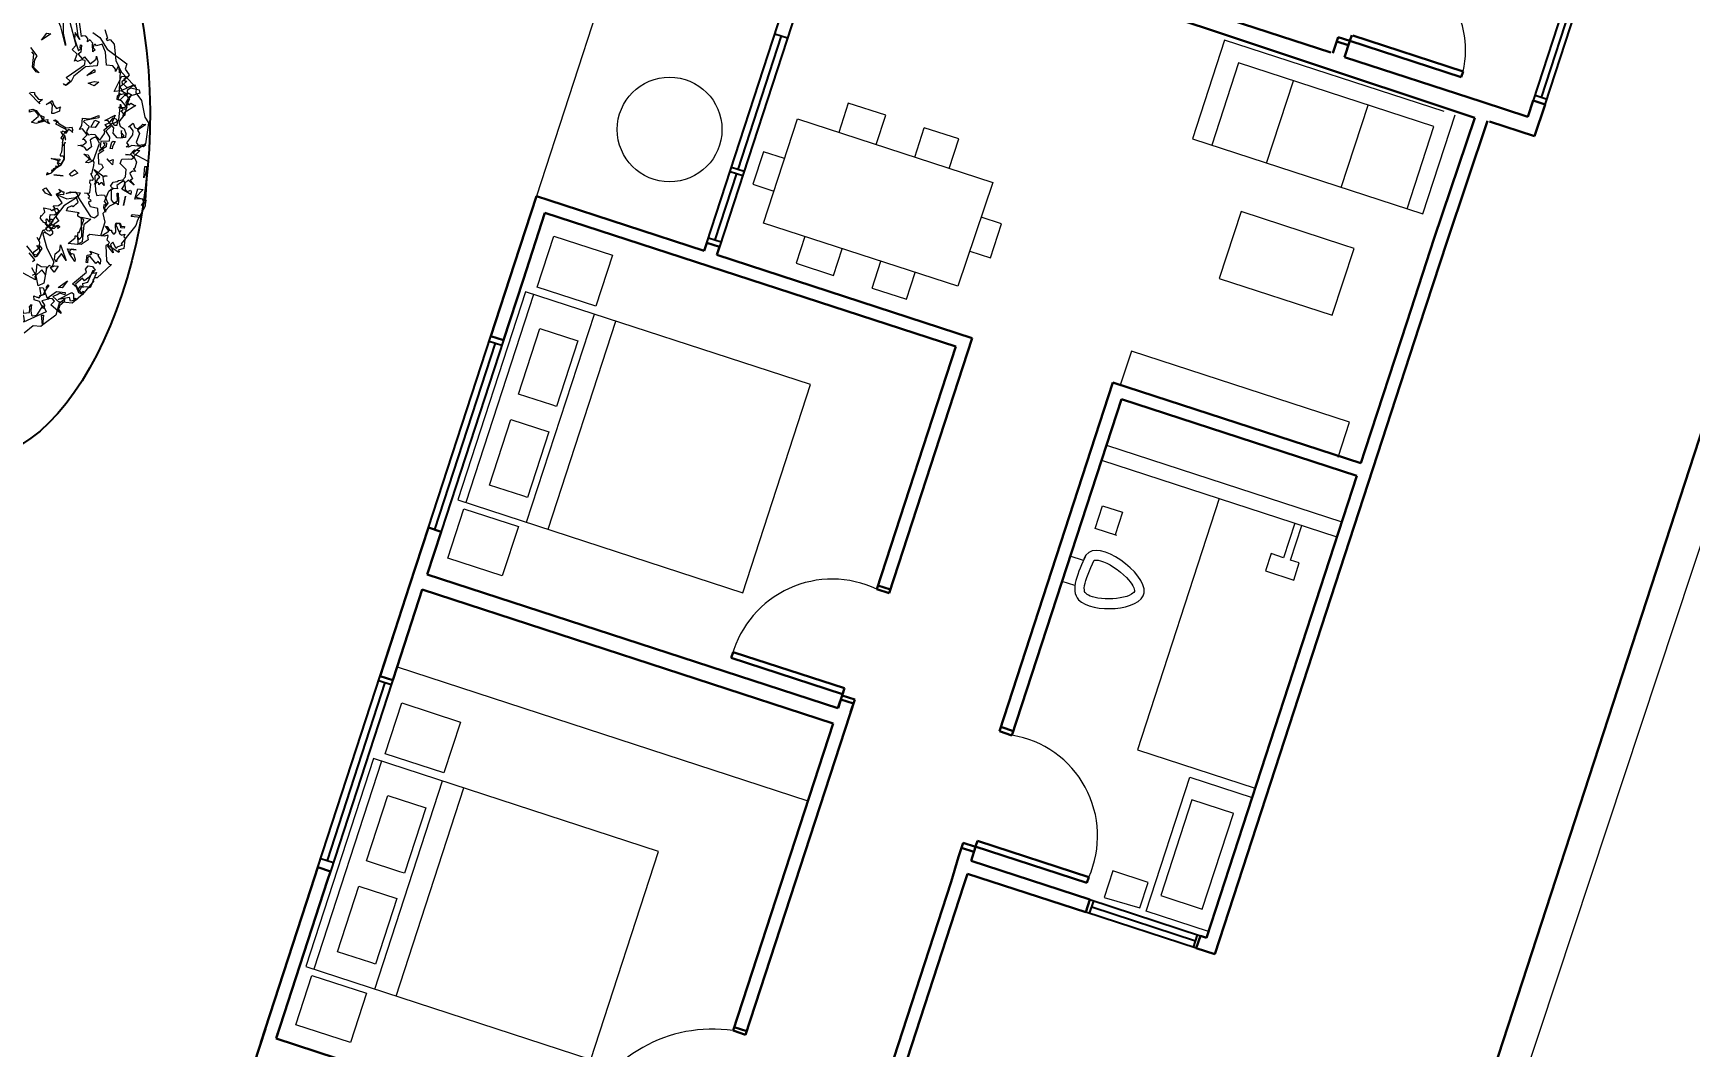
# Model space of a CAD drawing. Header units: metres. Extents: x 329311 to 330425, y 7396637 to 7397287.
# Drawn here: x 329864.84 to 329873.63, y 7397019.41 to 7397024.8 of the extents above; entities that cross this region are included whole.
import ezdxf

# ---------------------------------------------------------------- set-up
doc = ezdxf.new("R2010")
doc.units = ezdxf.units.M
doc.layers.get('0').update_dxf_attribs({"lineweight": 18})
for name, color, linetype, lineweight in [('ARBRE', 251, 'Continuous', 13), ('JANELAS', 5, 'Continuous', 25), ('layout', 253, 'Continuous', 13), ('LINHAFINA', 7, 'Continuous', 15), ('LINHAGROSSA', 7, 'Continuous', 30), ('PA6_TERRENO', 6, 'Continuous', 18), ('PA6_TEXTO', 3, 'Continuous', 18), ('pisoexterno_ultrafino', 9, 'Continuous', 30)]:
    doc.layers.add(name, color=color, linetype=linetype, lineweight=lineweight)
doc.layers.add('VEGETAIS', color=3, linetype='Continuous')
doc.styles.add('200 Médio', font='arial.ttf', dxfattribs={"height": 0.75})
doc.styles.add('ARIAL', font='ARIAL', dxfattribs={"height": 0.2})
doc.dimstyles.new('AQ250', dxfattribs={"dimscale": 10, "dimtxt": 0.05, "dimasz": 0.03, "dimexe": 0.03, "dimexo": 0.025, "dimgap": 0.025, "dimtad": 1, "dimzin": 0, "dimdsep": 46, "dimtxsty": 'ARIAL', "dimblk": 'ARCHTICK', "dimcen": 0.09, "dimdle": 0.03, "dimclrt": 7, "dimadec": 0, "dimazin": 0, "dimtfac": 1, "dimtix": 1, "dimtmove": 2, "dimatfit": 3, "dimldrblk": 'OPEN90', "dimfxl": 1, "dimtvp": 1, "dimtolj": 1, "dimtzin": 0, "dimarcsym": 0})

# ---------------------------------------------------------------- blocks, each defined once
blk = doc.blocks.new('_ArchTick')
at = {"color": 0, "linetype": 'ByBlock', "const_width": 0.15}
blk.add_lwpolyline([(-0.5, -0.5), (0.5, 0.5)], dxfattribs=at)
blk = doc.blocks.new('*D12')
at = {"layer": 'Defpoints', "color": 0, "transparency": 16777216}
for p in [(329895.0034, 7397086.4419), (329868.8226, 7397007.3763), (329871.0959, 7397006.6235)]:
    blk.add_point(p, dxfattribs=at)
at = {"layer": 'PA6_TEXTO', "color": 0, "lineweight": -2, "transparency": 16777216}
for p, q in [((329895.2407, 7397086.3633), (329897.5616, 7397085.5948)), ((329897.3711, 7397085.9739), (329871.0016, 7397006.3387)), ((329869.0599, 7397007.2977), (329871.3807, 7397006.5292))]:
    blk.add_line(p, q, dxfattribs=at)
at = {"layer": 'PA6_TEXTO', "color": 0, "lineweight": -2, "transparency": 16777216, "xscale": 0.3, "yscale": 0.3, "zscale": 0.3}
for p, rotation in [((329897.2768, 7397085.6891), 71.6788444677974), ((329871.0959, 7397006.6235), 251.6788444677974)]:
    blk.add_blockref('_ArchTick', p, dxfattribs=dict(at, rotation=rotation))
at = {"layer": 'PA6_TEXTO', "color": 7, "transparency": 16777216, "insert": (329883.5853, 7397046.3554), "char_height": 0.75, "attachment_point": 5, "rotation": 71.67884, "style": '200 Médio'}
blk.add_mtext('\\A1;83.29', dxfattribs=at)
blk = doc.blocks.new('_Open90')
at = {"color": 0, "linetype": 'ByBlock', "lineweight": -2}
for p, q in [((-0.5, 0.5), (0, 0)), ((0, 0), (-1, 0)), ((0, 0), (-0.5, -0.5))]:
    blk.add_line(p, q, dxfattribs=at)
blk = doc.blocks.new('*D15')
at = {"layer": 'Defpoints', "color": 0, "transparency": 16777216}
for p in [(329810.4416, 7397026.3875), (329868.8226, 7397007.3763), (329868.3823, 7397006.0244)]:
    blk.add_point(p, dxfattribs=at)
at = {"layer": 'PA6_TEXTO', "color": 0, "lineweight": -2, "transparency": 16777216}
for p, q in [((329810.3642, 7397026.1498), (329809.9085, 7397024.7504)), ((329809.7161, 7397025.1286), (329868.6676, 7397005.9315)), ((329868.7452, 7397007.1386), (329868.2895, 7397005.7392))]:
    blk.add_line(p, q, dxfattribs=at)
at = {"layer": 'PA6_TEXTO', "color": 0, "lineweight": -2, "transparency": 16777216, "xscale": 0.3, "yscale": 0.3, "zscale": 0.3}
for p, rotation in [((329810.0014, 7397025.0357), 161.9626347684521), ((329868.3823, 7397006.0244), 341.9626347684521)]:
    blk.add_blockref('_ArchTick', p, dxfattribs=dict(at, rotation=rotation))
at = {"layer": 'PA6_TEXTO', "color": 7, "transparency": 16777216, "insert": (329839.3878, 7397016.1319), "char_height": 0.75, "attachment_point": 5, "rotation": 341.96263, "style": '200 Médio'}
blk.add_mtext('\\A1;61.40', dxfattribs=at)
blk = doc.blocks.new('WMF26', base_point=(0, 0.001))
at = {"color": 85}
blk.add_lwpolyline([(11.302, -1.792), (11.412, -2.069), (11.376, -2.105), (11.412, -2.141), (11.514, -2.105), (11.652, -2.243), (11.761, -2.767), (11.973, -3.116), (12.424, -3.502), (12.525, -3.604), (12.525, -3.749), (12.736, -3.99), (12.911, -4.514), (13.05, -4.688), (13.02, -5.387), (12.772, -5.598), (12.635, -5.737), (13.158, -5.948), (13.223, -7.418), (13.02, -7.905), (12.984, -8.079), (12.671, -8.567), (12.671, -8.88), (12.496, -8.953), (12.525, -8.989), (12.525, -9.018), (12.111, -8.814), (12.074, -8.844), (12.147, -9.338), (12.248, -9.44), (12.321, -9.44), (11.899, -9.928), (11.827, -9.928), (11.761, -10.001), (11.797, -10.037), (11.477, -10.524), (11.165, -10.838), (10.75, -10.838), (10.678, -11.289), (10.328, -11.61), (10.226, -11.711), (9.979, -11.711), (9.703, -11.987)], dxfattribs=at)
at = {"color": 63}
for points in [[(10.913, -1.931), (11.161, -2.076), (11.438, -2.425), (12.136, -2.84), (12.099, -3.014), (12.245, -3.19), (12.209, -3.262), (12.034, -3.437), (12.071, -3.539), (11.998, -3.612), (11.998, -3.648), (12.071, -3.713), (12.421, -3.502), (12.486, -3.502), (12.346, -3.576), (12.346, -3.612), (12.624, -3.648), (12.66, -3.749), (12.421, -3.851), (12.274, -3.786), (12.209, -3.888), (12.136, -3.823), (11.998, -3.888), (11.962, -3.124), (11.925, -3.153), (11.895, -2.978), (11.859, -2.949), (11.787, -3.124), (11.787, -3.051), (11.685, -2.949), (11.474, -2.949), (11.401, -2.527), (11.263, -2.279), (11.088, -2.353), (11.052, -2.317), (11.023, -2.317), (10.986, -2.353), (10.986, -2.425), (11.052, -2.491), (10.986, -2.563), (10.95, -2.317), (10.95, -2.279), (10.848, -2.178), (10.776, -2.25), (10.776, -2.141), (10.703, -2.076), (10.601, -2.076), (10.564, -2.105), (10.389, -1.406)], [(9.555, -2.114), (9.272, -2.362), (9.417, -2.114), (9.555, -2.114), (9.555, -2.114)], [(9.068, -3.26), (9.068, -2.845), (8.995, -2.772)], [(8.93, -2.634), (9.169, -2.882), (9.104, -3.019), (9.104, -3.26), (9.308, -3.434), (9.205, -3.405), (9.068, -3.26)], [(12.071, -4.761), (12.136, -4.9), (12.274, -4.972), (12.346, -5.11), (12.346, -5.249), (12.173, -5.286), (12.071, -5.286), (11.925, -5.147), (11.925, -4.972), (11.859, -4.9), (11.685, -5.11), (11.823, -5.286), (11.823, -5.423), (11.547, -5.459), (11.547, -5.634), (11.685, -5.744), (11.511, -5.882), (11.547, -6.195), (11.648, -6.195), (11.722, -6.297), (11.474, -6.617), (11.547, -7.104), (11.612, -7.243), (11.75, -7.206), (11.859, -7.206), (11.998, -7.454), (11.895, -7.628), (11.925, -7.664), (11.925, -7.73), (11.859, -7.803), (11.962, -8.079), (11.859, -8.538), (11.511, -8.538), (11.438, -8.603), (11.474, -8.713), (11.263, -8.887), (11.161, -8.887), (11.125, -8.603), (11.125, -8.502), (11.161, -8.502), (11.263, -8.079), (11.052, -7.978), (11.052, -7.905), (11.088, -7.868), (10.673, -7.84), (10.703, -7.73), (10.812, -7.664), (10.848, -7.664), (10.877, -7.694), (10.95, -7.592), (11.023, -7.519), (10.95, -7.381), (10.564, -7.694), (10.216, -8.255), (10.216, -8.363), (10.15, -8.429), (10.288, -8.567), (10.288, -8.641), (10.216, -8.713), (10.077, -8.641), (10.04, -8.603), (9.974, -8.677), (10.15, -9.128), (10.426, -9.55), (10.389, -9.724), (10.288, -9.688), (10.216, -9.789), (10.179, -10.284), (10.004, -10.387), (9.902, -10.073), (9.728, -9.825)], [(9.728, -9.616), (9.801, -9.55), (9.589, -9.338)], [(9.48, -9.128), (9.728, -9.375), (9.866, -9.375), (9.938, -9.266), (9.902, -9.062), (9.902, -8.953), (9.801, -8.814), (9.866, -8.917), (9.974, -8.538), (10.004, -8.567), (10.113, -8.429), (10.004, -8.327), (10.04, -8.327), (10.113, -8.393), (10.179, -8.327), (10.15, -8.115), (10.15, -8.014), (10.288, -8.014), (10.426, -7.868), (10.353, -7.803), (10.216, -7.868), (10.288, -7.803), (10.216, -7.73), (10.389, -7.694), (10.499, -7.592), (10.353, -7.418), (10.288, -7.344), (10.637, -7.454), (10.913, -7.381), (10.986, -7.315), (10.986, -7.279), (10.913, -7.206), (10.601, -7.279), (10.739, -7.206), (11.052, -7.206), (11.023, -7.315), (10.986, -7.344), (11.474, -7.942), (11.612, -7.978), (11.722, -7.868), (11.685, -7.664), (11.438, -7.628), (11.372, -7.519), (11.372, -7.454), (11.401, -7.454), (11.438, -7.418), (11.335, -7.344), (11.372, -7.315), (11.372, -7.279), (11.299, -7.206), (11.197, -7.206), (11.372, -7.17), (11.372, -6.893), (11.335, -6.857), (11.335, -6.755), (11.401, -6.755), (11.438, -6.719), (11.335, -6.545), (11.372, -6.545), (11.401, -6.268), (11.401, -6.158), (11.372, -6.122), (11.227, -6.195), (11.125, -6.195), (11.227, -6.093), (11.372, -6.093), (11.511, -5.533), (11.438, -5.394), (11.372, -5.322), (11.263, -5.394), (11.197, -5.459), (11.263, -5.671), (11.125, -5.809), (11.052, -5.707), (10.913, -5.671), (10.812, -5.671), (10.986, -5.634), (11.088, -5.533), (11.023, -5.459), (10.95, -5.459), (11.023, -5.358), (11.088, -5.286), (10.913, -5.11), (10.812, -5.147), (10.877, -5.009), (10.877, -4.761), (11.125, -4.761), (11.401, -4.623), (11.401, -4.695), (10.95, -4.835), (10.913, -4.871), (11.125, -5.009), (11.052, -5.147), (11.052, -5.219), (11.125, -5.286), (11.227, -5.249), (11.335, -5.249), (11.511, -5.423), (11.648, -5.183), (11.648, -5.11), (11.612, -5.074), (11.823, -4.871), (11.722, -4.761), (11.612, -4.761), (11.925, -4.55), (11.859, -4.797), (11.895, -4.835), (11.998, -4.761), (12.071, -4.695), (12.071, -4.172), (12.099, -4.274), (12.209, -4.274), (12.274, -4.201), (12.245, -4.099), (12.31, -3.96), (12.245, -4.485), (12.071, -4.761), (12.071, -4.761)]]:
    blk.add_lwpolyline(points, dxfattribs=at)
at = {"color": 106}
for points in [[(10.204, -1.155), (10.444, -2.094), (10.517, -2.203), (10.342, -1.992), (10.342, -2.203), (10.517, -2.582), (10.59, -2.48), (10.553, -2.48), (10.553, -2.379), (10.59, -2.379), (10.59, -2.618), (10.517, -2.691), (10.655, -2.829), (10.728, -2.756), (10.939, -2.967), (11.114, -2.793), (11.114, -2.691), (11.179, -2.866), (11.179, -3.003), (10.794, -3.076), (10.444, -3.426), (10.379, -3.601), (10.24, -3.739), (10.168, -3.739), (10.132, -3.702), (10.204, -3.739), (10.342, -3.601), (10.204, -3.491), (10.655, -3.106), (10.765, -3.003), (10.765, -2.866), (10.655, -2.866), (10.517, -2.931), (10.481, -2.902), (10.444, -2.902), (10.415, -2.931), (10.481, -2.691), (10.306, -2.552), (10.415, -2.407), (10.132, -1.643)], [(9.956, -2.057), (10.066, -2.407), (10.066, -2.444), (9.855, -1.853), (9.68, -1.534), (9.68, -1.33), (9.891, -1.358), (9.956, -2.057), (9.956, -2.057)], [(11.114, -3.215), (10.866, -3.353), (11.078, -3.143), (11.114, -3.143), (11.114, -3.215), (11.114, -3.215)], [(12.091, -3.356), (12.143, -3.409), (12.191, -3.409), (12.091, -3.508), (12.217, -3.609), (12.317, -3.561), (12.342, -3.561), (12.342, -3.635), (12.317, -3.635), (12.243, -3.708), (12.243, -3.887), (12.295, -3.94), (12.396, -3.834), (12.317, -3.96), (12.342, -3.987), (12.295, -4.113), (12.342, -4.166), (12.396, -4.113), (12.522, -4.166), (12.57, -4.166), (12.217, -4.445), (12.243, -4.518), (12.191, -4.571), (12.191, -4.466), (12.117, -4.392), (12.169, -4.339), (12.117, -4.292), (12.017, -4.292), (12.243, -4.318), (12.295, -4.266), (12.091, -4.066), (11.939, -4.04), (11.939, -3.913), (12.017, -3.834), (11.965, -4.014), (11.991, -4.04), (12.065, -4.014), (12.217, -3.814), (12.043, -3.735), (11.812, -3.787), (12.017, -3.256), (12.191, -3.256), (12.091, -3.356), (12.091, -3.356)], [(9.084, -4.089), (9.221, -4.089), (9.221, -4.154), (9.368, -4.292), (9.505, -4.292), (9.397, -4.401), (9.433, -4.438), (9.047, -4.117)], [(11.143, -3.666), (10.939, -3.601), (11.143, -3.527), (11.288, -3.527), (11.143, -3.666), (11.143, -3.666)], [(9.993, -4.54), (10.132, -4.466), (10.095, -4.503), (10.095, -4.612), (9.92, -4.713), (9.855, -4.713), (9.855, -4.438), (9.783, -4.364), (9.644, -4.438), (9.819, -4.292), (9.891, -4.438), (9.993, -4.54), (9.993, -4.54)], [(9.607, -4.961), (9.746, -4.925), (9.746, -4.99), (9.819, -5.063), (9.644, -4.99), (9.368, -5.1), (9.221, -5.063), (9.433, -4.853), (9.397, -4.786), (9.295, -4.677), (9.12, -4.75), (9.12, -4.677), (9.221, -4.641), (9.331, -4.677), (9.607, -4.961), (9.607, -4.961)], [(9.607, -4.961), (9.505, -5.027), (9.433, -5.027), (9.571, -4.961), (9.505, -4.823), (9.607, -4.853), (9.607, -4.961), (9.607, -4.961)], [(11.317, -5.027), (11.179, -5.027), (11.288, -4.786), (11.426, -4.823), (11.317, -5.027), (11.317, -5.027)], [(12.016, -4.786), (12.016, -4.889), (11.951, -4.889), (11.877, -4.823), (11.74, -4.961), (11.703, -4.961), (11.638, -4.889), (11.776, -4.823), (11.877, -4.648), (11.987, -4.677), (12.016, -4.786), (12.016, -4.786)], [(12.714, -4.925), (12.86, -4.75), (12.962, -4.75), (12.714, -4.961), (12.787, -5.063), (12.714, -5.376), (12.787, -5.449), (12.962, -5.412), (13.035, -5.412), (12.962, -5.485), (12.576, -5.485), (12.475, -5.551), (12.402, -5.551), (12.475, -5.485), (12.402, -5.412), (12.576, -5.136), (12.576, -4.998), (12.475, -4.889), (12.402, -4.889), (12.54, -4.75), (12.612, -4.889), (12.714, -4.925), (12.714, -4.925)], [(10.21, -6.459), (10.342, -6.354), (10.428, -6.168), (10.378, -5.675), (10.394, -5.609), (10.347, -5.742), (10.31, -5.64), (10.327, -5.427), (10.38, -5.464), (10.362, -5.47), (10.38, -5.519), (10.398, -5.512), (10.356, -5.397), (10.308, -5.375), (10.35, -5.285), (10.397, -5.306), (10.461, -5.167), (10.575, -5.221), (10.594, -5.27), (10.595, -5.174), (10.57, -5.108), (10.372, -5.141), (10.143, -5.035), (10.08, -4.962), (9.989, -4.92), (9.955, -4.933), (9.943, -4.957), (9.972, -4.927), (10.063, -4.969), (10.016, -5.045), (10.301, -5.151), (10.371, -5.18), (10.395, -5.247), (10.343, -5.267), (10.265, -5.26), (10.253, -5.28), (10.235, -5.287), (10.217, -5.278), (10.29, -5.381), (10.231, -5.478), (10.309, -5.529), (10.307, -5.947), (10.265, -6.037), (10.278, -6.072), (10.368, -6.059), (10.405, -6.161), (10.322, -6.342), (10.227, -6.302), (10.221, -6.284), (10.243, -6.237), (10.226, -6.243), (10.196, -6.313), (10.259, -6.386), (10.238, -6.428), (10.161, -6.421), (10.186, -6.447), (10.193, -6.465), (10.1, -6.519), (10.078, -6.567), (10.061, -6.573), (10.037, -6.563), (10.054, -6.611), (10.025, -6.681), (9.976, -6.699), (9.904, -6.666), (9.892, -6.731), (10.054, -6.652), (10.21, -6.459), (10.21, -6.459)], [(11.951, -5.587), (11.951, -5.659), (11.877, -5.659), (11.913, -5.449), (11.951, -5.412), (12.016, -5.412), (11.951, -5.587), (11.951, -5.587)], [(12.3, -5.201), (12.227, -5.275), (12.191, -5.027), (12.191, -5.1), (12.3, -5.201), (12.3, -5.201)], [(11.288, -6.111), (11.041, -5.936), (11.179, -5.936), (11.288, -6.111), (11.288, -6.111)], [(11.74, -5.623), (11.565, -5.762), (11.529, -5.799), (11.565, -5.725), (11.703, -5.551), (11.638, -5.485), (11.74, -5.485), (11.74, -5.623), (11.74, -5.623)], [(12.686, -5.835), (12.787, -6.009), (12.751, -6.22), (12.714, -6.25), (12.787, -6.322), (12.686, -6.322), (12.612, -6.395), (12.714, -6.57), (12.649, -6.635), (12.787, -6.773), (12.576, -6.635), (12.475, -6.744), (12.511, -6.949), (12.576, -7.021), (12.686, -6.949), (12.714, -6.985), (12.714, -7.094), (12.402, -6.949), (12.475, -6.81), (12.475, -6.708), (12.439, -6.671), (12.336, -6.744), (12.227, -6.846), (12.263, -6.949), (12.125, -6.949), (12.053, -7.021), (12.089, -7.333), (12.161, -7.407), (12.227, -7.407), (12.3, -7.333), (12.263, -7.094), (12.3, -7.094), (12.336, -7.333), (12.336, -7.472), (12.263, -7.407), (12.053, -7.545), (11.951, -7.683), (11.951, -7.756), (11.877, -7.617), (11.877, -7.509), (11.913, -7.509), (11.951, -7.472), (11.877, -7.407), (11.987, -7.057), (12.089, -6.949), (12.016, -6.882), (12.089, -6.744), (12.227, -6.708), (12.263, -6.671), (12.402, -6.635), (12.475, -6.534), (12.475, -6.286), (12.263, -6.111), (12.3, -5.972), (12.511, -5.936), (12.612, -5.936), (12.686, -5.871), (12.612, -5.799), (12.402, -5.799), (12.54, -5.799), (12.686, -5.623), (12.86, -5.623), (12.686, -5.835), (12.686, -5.835)], [(10.27, -6.25), (9.993, -6.184), (10.27, -6.184), (10.27, -6.25), (10.27, -6.25)], [(10.729, -6.689), (10.697, -6.689), (10.642, -6.627), (10.79, -6.478), (10.907, -6.572), (10.729, -6.689), (10.729, -6.689)], [(11.877, -6.57), (11.812, -6.57), (11.74, -6.635), (11.812, -6.882), (11.74, -6.81), (11.703, -6.81), (11.638, -6.882), (11.638, -6.846), (11.601, -6.81), (11.565, -6.81), (11.493, -6.882), (11.601, -6.671), (11.638, -6.635), (11.426, -6.395), (11.74, -6.57), (11.877, -6.57), (11.877, -6.57)], [(12.016, -6.009), (12.016, -6.184), (11.812, -6.009), (11.877, -6.074), (12.016, -6.009), (12.016, -6.009)], [(13.142, -6.124), (13.112, -6.4), (13.076, -6.502), (13.076, -6.124), (13.142, -6.124), (13.142, -6.124)], [(10.132, -6.708), (10.444, -6.708), (10.132, -6.708), (10.132, -6.708)], [(12.89, -7.159), (13.136, -7.195), (13.238, -7.232), (13.209, -7.297), (13.1, -7.407), (13.173, -7.268), (13.1, -7.195), (12.86, -7.232), (12.926, -6.882), (13.1, -6.882), (12.89, -7.159), (12.89, -7.159)], [(9.92, -7.333), (9.819, -7.232), (9.92, -7.159), (10.132, -7.407), (9.92, -7.333), (9.92, -7.333)], [(10.517, -7.232), (10.517, -7.333), (10.27, -7.333), (10.379, -7.268), (10.415, -7.232), (10.342, -7.159), (10.481, -7.232), (10.517, -7.232), (10.517, -7.232)], [(12.54, -7.159), (12.511, -7.472), (12.54, -7.159), (12.54, -7.159)], [(10.189, -7.898), (10.248, -7.818), (10.328, -7.94), (10.37, -8.12), (10.45, -8.201), (10.29, -8.344), (10.328, -8.381), (10.45, -8.344), (10.492, -8.381), (10.492, -8.403), (10.45, -8.445), (10.45, -8.403), (10.412, -8.365), (10.328, -8.465), (10.248, -8.483), (10.248, -8.503), (10.189, -8.567), (10.109, -8.567), (10.067, -8.483), (10.067, -8.445), (10.087, -8.445), (10.109, -8.465), (10.147, -8.403), (10.227, -8.465), (10.311, -8.381), (10.248, -8.344), (10.227, -8.323), (10.227, -8.264), (10.269, -8.222), (10.227, -8.18), (10.189, -8.18), (10.147, -8.222), (10.147, -8.264), (10.067, -8.18), (10.045, -8.18), (10.025, -8.201), (10.045, -8.302), (9.965, -8.302), (9.844, -8.18), (9.844, -8.078), (9.865, -8.1), (9.965, -7.961), (9.923, -7.818), (10.125, -7.84), (10.189, -7.898), (10.189, -7.898)], [(11.288, -8.244), (11.288, -8.804), (11.143, -8.906), (10.83, -8.906), (11.041, -8.695), (11.041, -8.629), (11.078, -8.629), (11.179, -8.731), (11.252, -8.629), (11.179, -7.996), (11.493, -8.032), (11.288, -8.244), (11.288, -8.244)], [(12.506, -8.152), (12.613, -8.152), (12.613, -8.215), (12.506, -8.215), (12.484, -8.129), (12.439, -8.085), (12.375, -8.085), (12.331, -8.129), (12.439, -8.322), (12.461, -8.344), (12.506, -8.3), (12.484, -8.367), (12.461, -8.39), (12.528, -8.429), (12.546, -8.451), (12.653, -8.407), (12.635, -8.497), (12.675, -8.536), (12.698, -8.536), (12.568, -8.729), (12.613, -8.773), (12.439, -8.858), (12.439, -8.881), (12.421, -8.903), (12.291, -8.712), (12.224, -8.796), (12.331, -9.033), (12.331, -9.051), (12.139, -8.858), (12.161, -8.751), (12.184, -8.729), (12.099, -8.666), (12.117, -8.514), (12.099, -8.497), (11.992, -8.536), (11.902, -8.536), (12.117, -8.367), (12.054, -8.283), (11.992, -8.215), (12.054, -8.215), (12.139, -8.322), (12.206, -8.322), (12.206, -8.367), (12.268, -8.429), (12.314, -8.429), (12.353, -8.367), (12.314, -8.129), (12.331, -8.067), (12.461, -8.067), (12.506, -8.152), (12.506, -8.152)], [(13.112, -7.805), (12.798, -7.805), (12.836, -7.739), (13.112, -7.739), (13.112, -7.805), (13.112, -7.805)], [(9.783, -10.063), (9.891, -9.99), (9.891, -9.677), (10.03, -9.742), (10.204, -9.742), (10.204, -9.99), (10.066, -9.851), (9.855, -10.091), (9.891, -10.201), (9.469, -10.026)], [(9.993, -9.153), (9.855, -9.429), (9.819, -9.466), (9.746, -9.393), (9.746, -9.291), (9.891, -9.153), (9.819, -9.08), (9.92, -9.08), (9.993, -9.153), (9.993, -9.153)], [(10.655, -9.255), (10.517, -9.466), (10.517, -9.539), (10.444, -9.466), (10.444, -9.291), (10.59, -9.153), (10.59, -8.978), (10.83, -9.466), (10.655, -9.255), (10.655, -9.255)], [(10.968, -9.08), (10.902, -9.153), (10.968, -9.255), (11.004, -9.219), (11.041, -9.219), (11.114, -9.393), (11.114, -9.466), (10.902, -9.219), (10.83, -9.08), (11.114, -9.08), (10.968, -9.08), (10.968, -9.08)], [(11.841, -9.19), (11.951, -9.327), (11.951, -9.466), (11.877, -9.393), (11.812, -9.466), (11.601, -9.255), (11.565, -9.255), (11.493, -9.327), (11.529, -9.327), (11.529, -9.466), (11.493, -9.466), (11.493, -9.219), (11.601, -9.19), (11.638, -9.153), (11.565, -9.08), (11.877, -9.153), (11.841, -9.19), (11.841, -9.19)], [(10.481, -9.888), (10.342, -9.742), (10.481, -9.677), (10.59, -9.677), (10.481, -9.888), (10.481, -9.888)], [(11.812, -9.677), (11.601, -9.954), (11.493, -10.063), (11.426, -9.99), (11.216, -10.201), (11.317, -10.376), (11.426, -10.478), (11.493, -10.412), (11.493, -10.514), (11.354, -10.478), (11.252, -10.302), (11.114, -10.201), (11.529, -9.779), (11.493, -9.677), (11.565, -9.568), (11.703, -9.568), (11.812, -9.677), (11.812, -9.677)], [(11.394, -10.246), (11.425, -10.266), (11.471, -10.26), (11.447, -10.16), (11.614, -10.1), (11.742, -9.684), (11.766, -9.783), (11.86, -9.756), (11.708, -10.278), (11.596, -10.252), (11.406, -10.296), (11.364, -10.434), (11.302, -10.396), (11.394, -10.246), (11.394, -10.246)], [(10.296, -10.432), (10.265, -10.413), (10.319, -10.327), (10.35, -10.346), (10.224, -10.549), (10.247, -10.65), (10.082, -10.71), (10.198, -10.661), (10.296, -10.432), (10.296, -10.432)], [(10.655, -10.376), (10.939, -10.128), (10.794, -10.376), (10.655, -10.376), (10.655, -10.376)], [(10.342, -10.762), (10.619, -10.514), (10.902, -10.514), (10.902, -10.586), (10.728, -10.55), (10.655, -10.616), (10.517, -10.688), (10.765, -10.864), (10.902, -10.725), (10.902, -10.827), (10.765, -10.965), (10.765, -11.037), (10.728, -11.074), (10.83, -11.177), (10.83, -11.213), (10.481, -10.965), (10.59, -10.827), (10.517, -10.762), (10.415, -10.762), (10.379, -10.79), (10.168, -10.864), (10.27, -11.001), (10.27, -11.074), (10.24, -11.111), (10.095, -10.9), (9.92, -10.864), (9.891, -10.725), (9.993, -10.762), (10.03, -10.762), (10.066, -10.79), (10.132, -10.688), (10.066, -10.441), (10.168, -10.441), (10.342, -10.762), (10.342, -10.762)], [(11.18, -10.524), (11.196, -10.706), (11.246, -10.694), (11.265, -10.663), (11.321, -10.697), (11.212, -10.75), (11.112, -10.774), (11.064, -10.658), (10.704, -10.77), (11.125, -10.491), (11.18, -10.524), (11.18, -10.524)], [(9.641, -11.422), (9.555, -11.368), (9.502, -11.053), (9.62, -11.332), (9.811, -11.287), (9.807, -11.156), (9.794, -11.105), (9.848, -11.018), (9.849, -11.225), (9.882, -11.365), (9.913, -11.384), (10.053, -11.351), (10.231, -11.008), (10.347, -11.208), (9.643, -11.629), (9.676, -11.573), (9.641, -11.422), (9.641, -11.422)], [(10.28, -11.646), (10.207, -11.332), (10.28, -11.332), (10.28, -11.646), (10.28, -11.646)]]:
    blk.add_lwpolyline(points, dxfattribs=at)
blk = doc.blocks.new('T2_02')
at = {"xscale": 0.3499999999999943, "yscale": 0.3499999999999943, "zscale": 0.3499999999999943}
blk.add_blockref('WMF26', (-2.24, 1.997), dxfattribs=at)

msp = doc.modelspace()

# ---------------------------------------------------------------- linework, layer by layer
for centre, radius, start, end in [((329871.934, 7397024.7057), 0.5095, 347.26319, 85.0886), ((329869.0804, 7397021.3462), 0.552, 64.63573, 164.32343), ((329869.9495, 7397020.5355), 0.54, 335.97068, 80.91954), ((329868.4445, 7397018.7585), 0.7504, 81.64552, 157.47609)]:
    msp.add_arc(centre, radius, start, end)
at = {"layer": 'JANELAS'}
for p, q in [((329873.1955, 7397025.6438), (329872.8032, 7397024.4389)), ((329873.2231, 7397025.6154), (329872.8452, 7397024.4548)), ((329872.8658, 7397024.4185), (329873.2582, 7397025.6234)), ((329868.4147, 7397023.6835), (329868.9946, 7397025.4642)), ((329869.062, 7397025.4422), (329868.4822, 7397023.6615)), ((329868.7759, 7397024.7928), (329868.8434, 7397024.7708)), ((329868.8097, 7397024.7818), (329868.5788, 7397024.0727)), ((329872.8765, 7397024.4446), (329872.8139, 7397024.465)), ((329868.6125, 7397024.0617), (329868.545, 7397024.0837)), ((329868.5719, 7397024.0515), (329868.4572, 7397023.6993)), ((329868.5381, 7397024.0625), (329868.6056, 7397024.0406)), ((329868.4234, 7397023.7102), (329868.4909, 7397023.6883)), ((329866.3494, 7397020.3683), (329867.2677, 7397023.1882)), ((329867.3343, 7397023.1665), (329866.9295, 7397021.9234)), ((329866.9699, 7397022.1606), (329867.2922, 7397023.1503)), ((329867.2589, 7397023.1611), (329867.3255, 7397023.1394)), ((329866.903, 7397021.8421), (329866.416, 7397020.3466)), ((329866.6722, 7397021.3594), (329866.7388, 7397021.3377)), ((329866.7055, 7397021.3486), (329866.3979, 7397020.4041)), ((329866.3646, 7397020.415), (329866.4313, 7397020.3933)), ((329871.0138, 7397019.9384), (329870.4267, 7397020.1296)), ((329870.4473, 7397020.1229), (329870.469, 7397020.1896)), ((329870.4484, 7397020.1963), (329871.0355, 7397020.0051)), ((329871.0101, 7397019.9765), (329870.4582, 7397020.1562)), ((329870.9993, 7397019.9432), (329871.021, 7397020.0098)), ((329865.4026, 7397017.4609), (329866.0702, 7397019.5109))]:
    msp.add_line(p, q, dxfattribs=at)
at = {"layer": 'layout'}
for p, q in [((329871.1644, 7397024.7594), (329870.9937, 7397024.235)), ((329872.3298, 7397024.3799), (329871.1644, 7397024.7594)), ((329871.2385, 7397024.6382), (329871.0963, 7397024.2016)), ((329872.2756, 7397024.3005), (329871.2385, 7397024.6382)), ((329871.3874, 7397024.1068), (329871.5295, 7397024.5435)), ((329869.1657, 7397024.4257), (329869.1149, 7397024.2697)), ((329869.3647, 7397024.3608), (329869.1657, 7397024.4257)), ((329869.314, 7397024.2049), (329869.3647, 7397024.3608)), ((329871.7839, 7397023.9777), (329871.9261, 7397024.4143)), ((329872.2166, 7397023.8368), (329872.3878, 7397024.3624)), ((329868.7157, 7397023.7885), (329868.8957, 7397024.3411)), ((329868.8957, 7397024.3411), (329869.9327, 7397024.0034)), ((329869.5184, 7397024.1383), (329869.5692, 7397024.2943)), ((329869.7521, 7397024.2347), (329869.5692, 7397024.2943)), ((329872.1334, 7397023.8639), (329872.2756, 7397024.3005)), ((329869.7013, 7397024.0788), (329869.7521, 7397024.2347)), ((329870.9937, 7397024.235), (329872.2166, 7397023.8368)), ((329868.7149, 7397024.1671), (329868.6589, 7397023.995)), ((329868.8271, 7397024.1305), (329868.7149, 7397024.1671)), ((329869.9327, 7397024.0034), (329869.7474, 7397023.4525)), ((329868.6589, 7397023.995), (329868.7711, 7397023.9585)), ((329869.9796, 7397023.7834), (329869.871, 7397023.8199)), ((329871.2513, 7397023.849), (329871.1357, 7397023.4941)), ((329871.7968, 7397023.6714), (329871.2513, 7397023.849)), ((329869.7474, 7397023.4525), (329868.7157, 7397023.7885)), ((329869.9212, 7397023.6038), (329869.9796, 7397023.7834)), ((329868.9349, 7397023.7171), (329868.8886, 7397023.5747)), ((329869.0876, 7397023.5099), (329869.134, 7397023.6523)), ((329871.7358, 7397023.2987), (329871.8514, 7397023.6536)), ((329871.8514, 7397023.6536), (329871.7968, 7397023.6714)), ((329868.8886, 7397023.5747), (329869.0876, 7397023.5099)), ((329869.2921, 7397023.4433), (329869.3384, 7397023.5857)), ((329869.8105, 7397023.6399), (329869.9212, 7397023.6038)), ((329869.475, 7397023.3838), (329869.5213, 7397023.5261)), ((329871.1357, 7397023.4941), (329871.7358, 7397023.2987)), ((329867.4514, 7397023.4237), (329867.0916, 7397022.319)), ((329867.4943, 7397023.4097), (329867.1346, 7397022.305)), ((329868.9653, 7397022.9307), (329867.4514, 7397023.4237)), ((329869.2921, 7397023.4433), (329869.475, 7397023.3838)), ((329867.4578, 7397022.1997), (329867.8175, 7397023.3045)), ((329867.415, 7397022.8803), (329867.5282, 7397023.2281)), ((329867.5282, 7397023.2281), (329867.7295, 7397023.1625)), ((329867.5713, 7397022.1628), (329867.9311, 7397023.2675)), ((329867.7295, 7397023.1625), (329867.6161, 7397022.8145)), ((329870.6689, 7397023.1078), (329870.6084, 7397022.922)), ((329871.8275, 7397022.7305), (329870.6689, 7397023.1078)), ((329867.5914, 7397022.8229), (329867.415, 7397022.8803)), ((329868.6055, 7397021.826), (329868.9653, 7397022.9307)), ((329867.6161, 7397022.8145), (329867.5914, 7397022.8229)), ((329867.2605, 7397022.3974), (329867.3738, 7397022.7452)), ((329867.3738, 7397022.7452), (329867.575, 7397022.6797)), ((329867.575, 7397022.6797), (329867.4617, 7397022.3316)), ((329871.767, 7397022.5447), (329871.8275, 7397022.7305)), ((329870.5362, 7397022.6088), (329871.7866, 7397022.2015)), ((329870.5103, 7397022.5294), (329871.7608, 7397022.1222)), ((329867.437, 7397022.34), (329867.2605, 7397022.3974)), ((329867.4617, 7397022.3316), (329867.437, 7397022.34)), ((329871.1356, 7397022.3258), (329870.7009, 7397020.991)), ((329867.0916, 7397022.319), (329868.6055, 7397021.826)), ((329870.4776, 7397022.1671), (329870.5165, 7397022.2868)), ((329870.5165, 7397022.2868), (329870.6214, 7397022.2527)), ((329870.6214, 7397022.2527), (329870.5824, 7397022.133)), ((329870.5916, 7397022.13), (329870.4776, 7397022.1671)), ((329871.5367, 7397022.1952), (329871.4769, 7397022.0117)), ((329871.5144, 7397021.9995), (329871.5741, 7397022.183)), ((329870.4141, 7397021.9968), (329870.3443, 7397022.0195)), ((329871.4109, 7397022.0332), (329871.3812, 7397021.9421)), ((329871.4769, 7397022.0117), (329871.4109, 7397022.0332)), ((329871.5608, 7397021.9844), (329871.5144, 7397021.9995)), ((329871.5311, 7397021.8933), (329871.5608, 7397021.9844)), ((329870.369, 7397021.8637), (329870.3008, 7397021.8859)), ((329871.3812, 7397021.9421), (329871.5311, 7397021.8933)), ((329866.7693, 7397021.4315), (329868.9509, 7397020.7211)), ((329866.6444, 7397020.9458), (329866.2847, 7397019.8411)), ((329866.6874, 7397020.9318), (329866.3277, 7397019.8271)), ((329868.1583, 7397020.4528), (329866.6444, 7397020.9458)), ((329870.7009, 7397020.991), (329871.3262, 7397020.7874)), ((329870.7474, 7397020.1354), (329870.9791, 7397020.8468)), ((329870.9791, 7397020.8468), (329871.3104, 7397020.7389)), ((329866.6081, 7397020.4024), (329866.7213, 7397020.7501)), ((329866.6509, 7397019.7218), (329867.0106, 7397020.8265)), ((329866.7213, 7397020.7501), (329866.9226, 7397020.6846)), ((329866.7644, 7397019.6848), (329867.1242, 7397020.7896)), ((329866.9226, 7397020.6846), (329866.8092, 7397020.3366)), ((329870.9904, 7397020.7257), (329870.825, 7397020.218)), ((329871.2139, 7397020.653), (329870.9904, 7397020.7257)), ((329871.0457, 7397020.1461), (329871.211, 7397020.6539)), ((329866.7845, 7397020.3449), (329866.6081, 7397020.4024)), ((329867.7986, 7397019.3481), (329868.1583, 7397020.4528)), ((329866.8092, 7397020.3366), (329866.7845, 7397020.3449)), ((329870.571, 7397020.3489), (329870.5251, 7397020.2077)), ((329870.758, 7397020.288), (329870.571, 7397020.3489)), ((329866.4536, 7397019.9195), (329866.5669, 7397020.2673)), ((329866.5669, 7397020.2673), (329866.7681, 7397020.2017)), ((329870.7139, 7397020.1526), (329870.758, 7397020.288)), ((329870.825, 7397020.218), (329871.0457, 7397020.1461)), ((329866.7681, 7397020.2017), (329866.6548, 7397019.8537)), ((329870.5251, 7397020.2077), (329870.7139, 7397020.1526)), ((329871.0787, 7397020.0275), (329870.7474, 7397020.1354)), ((329866.63, 7397019.8621), (329866.4536, 7397019.9195)), ((329866.6548, 7397019.8537), (329866.63, 7397019.8621)), ((329866.2847, 7397019.8411), (329867.7986, 7397019.3481))]:
    msp.add_line(p, q, dxfattribs=at)
for points in [[(329867.9134, 7397023.6173), (329867.8254, 7397023.347), (329867.5137, 7397023.4485), (329867.6017, 7397023.7188)], [(329867.4138, 7397022.1776), (329867.3286, 7397021.9157), (329867.0391, 7397022.01), (329867.1244, 7397022.2718)], [(329867.1065, 7397021.1393), (329867.0185, 7397020.8691), (329866.7068, 7397020.9706), (329866.7948, 7397021.2408)], [(329866.6069, 7397019.6997), (329866.5216, 7397019.4378), (329866.2322, 7397019.532), (329866.3175, 7397019.7939)]]:
    msp.add_lwpolyline(points, close=True, dxfattribs=at)
msp.add_circle((329868.2168, 7397024.2853), 0.2781, dxfattribs=at)
msp.add_spline([(329870.428, 7397022.0255), (329870.3889, 7397021.7882), (329870.7368, 7397021.8256), (329870.428, 7397022.0255), (329870.4141, 7397021.9968)], degree=3, dxfattribs=at)
msp.add_open_spline([(329870.4715, 7397021.9978), (329870.4473, 7397021.9461), (329870.4258, 7397021.8962), (329870.4175, 7397021.8444), (329870.4196, 7397021.8336), (329870.4251, 7397021.8235), (329870.4291, 7397021.819), (329870.4526, 7397021.8067), (329870.4704, 7397021.8008), (329870.5394, 7397021.7885), (329870.6034, 7397021.7926), (329870.6641, 7397021.8132), (329870.6778, 7397021.8222), (329870.6869, 7397021.8321), (329870.6864, 7397021.8312), (329870.6864, 7397021.8381), (329870.6842, 7397021.8484), (329870.6696, 7397021.8747), (329870.6579, 7397021.8904), (329870.6048, 7397021.9465), (329870.545, 7397021.9849), (329870.4851, 7397022.0013), (329870.4732, 7397021.9987), (329870.4715, 7397021.9978)], degree=3, knots=[0.006653, 0.006653, 0.006653, 0.006653, 0.179116, 0.179116, 0.279942, 0.279942, 0.356527, 0.356527, 0.433113, 0.433113, 0.614296, 0.614296, 0.701675, 0.701675, 0.771877, 0.771877, 0.842078, 0.842078, 0.912279, 0.912279, 1.096903, 1.096903, 1.191805, 1.191805, 1.191805, 1.191805], dxfattribs=at)
at = {"layer": 'LINHAFINA'}
msp.add_line((329868.1385, 7397025.8624), (329867.5096, 7397023.9311), dxfattribs=at)
at = {"layer": 'LINHAGROSSA'}
for p, q in [((329871.7288, 7397024.6933), (329870.5272, 7397025.0846)), ((329872.4925, 7397024.3464), (329870.5023, 7397025.0099)), ((329871.7388, 7397024.6895), (329871.7669, 7397024.7759)), ((329871.8209, 7397024.732), (329871.7592, 7397024.7521)), ((329871.7669, 7397024.7759), (329871.8286, 7397024.7558)), ((329871.8286, 7397024.7558), (329871.8005, 7397024.6694)), ((329871.8286, 7397024.7558), (329872.421, 7397024.5629)), ((329871.8396, 7397024.7859), (329871.8296, 7397024.7554)), ((329872.4309, 7397024.5934), (329871.845, 7397024.7842)), ((329872.5323, 7397024.4311), (329871.8005, 7397024.6694)), ((329872.421, 7397024.5629), (329872.4309, 7397024.5934)), ((329872.8032, 7397024.4389), (329872.7749, 7397024.3521)), ((329872.8032, 7397024.4389), (329872.8658, 7397024.4185)), ((329872.7749, 7397024.3521), (329872.5323, 7397024.4311)), ((329872.8106, 7397024.2489), (329872.8658, 7397024.4185)), ((329872.2774, 7397023.7086), (329872.4925, 7397024.3464)), ((329872.3441, 7397023.6869), (329872.5604, 7397024.3309)), ((329872.5704, 7397024.3271), (329872.8106, 7397024.2489)), ((329867.5096, 7397023.9311), (329867.3934, 7397023.5744)), ((329867.5763, 7397023.9094), (329867.5096, 7397023.9311)), ((329867.5763, 7397023.9094), (329868.4008, 7397023.6409)), ((329867.5546, 7397023.8428), (329867.4384, 7397023.486)), ((329867.5546, 7397023.8428), (329869.7361, 7397023.1324)), ((329868.4008, 7397023.6409), (329868.4147, 7397023.6835)), ((329868.4147, 7397023.6835), (329868.4822, 7397023.6615)), ((329868.4683, 7397023.6189), (329868.4822, 7397023.6615)), ((329872.1313, 7397023.26), (329872.2774, 7397023.7086)), ((329872.198, 7397023.2383), (329872.3441, 7397023.6869)), ((329867.3934, 7397023.5744), (329867.2677, 7397023.1882)), ((329868.4683, 7397023.6189), (329869.8244, 7397023.1773)), ((329867.4384, 7397023.486), (329867.3343, 7397023.1665)), ((329871.1129, 7397019.9062), (329872.198, 7397023.2383)), ((329871.9113, 7397022.5845), (329872.1313, 7397023.26)), ((329867.2677, 7397023.1882), (329867.3343, 7397023.1665)), ((329869.3168, 7397021.8449), (329869.7361, 7397023.1324)), ((329869.3835, 7397021.8232), (329869.8244, 7397023.1773)), ((329869.968, 7397021.0904), (329870.5712, 7397022.9426)), ((329870.5712, 7397022.9426), (329871.8883, 7397022.5137)), ((329870.0347, 7397021.0687), (329870.6161, 7397022.8542)), ((329870.6161, 7397022.8542), (329871.8666, 7397022.447)), ((329871.8883, 7397022.5137), (329871.9113, 7397022.5845)), ((329871.068, 7397019.9945), (329871.8666, 7397022.447)), ((329866.9366, 7397022.1714), (329866.8364, 7397021.8638)), ((329866.9295, 7397021.9234), (329867.0032, 7397022.1497)), ((329867.0032, 7397022.1497), (329866.9366, 7397022.1714)), ((329869.111, 7397021.213), (329866.9295, 7397021.9234)), ((329866.8364, 7397021.8638), (329866.6797, 7397021.3827)), ((329866.903, 7397021.8421), (329866.7693, 7397021.4315)), ((329869.0846, 7397021.1317), (329866.903, 7397021.8421)), ((329869.3835, 7397021.8232), (329869.3168, 7397021.8449)), ((329869.3897, 7397021.8424), (329869.3231, 7397021.8641)), ((329868.5431, 7397021.4808), (329869.1355, 7397021.2879)), ((329868.5539, 7397021.5106), (329868.544, 7397021.48)), ((329868.5594, 7397021.5088), (329868.5539, 7397021.5106)), ((329869.1454, 7397021.3184), (329868.5595, 7397021.5092)), ((329866.6797, 7397021.3827), (329866.7464, 7397021.361)), ((329866.7464, 7397021.361), (329866.7693, 7397021.4315)), ((329869.1345, 7397021.285), (329869.111, 7397021.213)), ((329869.1331, 7397021.2807), (329869.1111, 7397021.2131)), ((329869.1331, 7397021.2807), (329869.1998, 7397021.259)), ((329869.1345, 7397021.285), (329869.1454, 7397021.3184)), ((329869.1355, 7397021.2879), (329869.1454, 7397021.3184)), ((329869.1998, 7397021.259), (329868.6202, 7397019.4793)), ((329869.1262, 7397021.2595), (329869.1928, 7397021.2378)), ((329869.1998, 7397021.259), (329869.1777, 7397021.1914)), ((329869.0846, 7397021.1317), (329868.5536, 7397019.501)), ((329870.0422, 7397021.0917), (329869.9755, 7397021.1134)), ((329870.0347, 7397021.0687), (329869.968, 7397021.0904)), ((329869.7508, 7397020.4234), (329869.7751, 7397020.4979)), ((329869.7751, 7397020.4979), (329869.8417, 7397020.4762)), ((329869.8403, 7397020.478), (329870.4327, 7397020.2851)), ((329869.8513, 7397020.5082), (329869.8413, 7397020.4777)), ((329869.8567, 7397020.5064), (329869.8513, 7397020.5082)), ((329870.4427, 7397020.3156), (329869.8567, 7397020.5064)), ((329869.7117, 7397020.2913), (329869.7508, 7397020.4234)), ((329869.7665, 7397020.4716), (329869.8332, 7397020.4499)), ((329869.8175, 7397020.4017), (329869.8417, 7397020.4762)), ((329869.8175, 7397020.4017), (329870.4484, 7397020.1963)), ((329866.3494, 7397020.3683), (329866.3122, 7397020.2541)), ((329866.416, 7397020.3466), (329866.3494, 7397020.3683)), ((329866.416, 7397020.3466), (329866.4006, 7397020.299)), ((329869.7784, 7397020.2696), (329869.7994, 7397020.3339)), ((329869.7994, 7397020.3339), (329870.4267, 7397020.1296)), ((329870.4327, 7397020.2851), (329870.4427, 7397020.3156)), ((329866.3122, 7397020.2541), (329866.0467, 7397019.4388)), ((329866.4006, 7397020.299), (329866.1269, 7397019.4585)), ((329869.1299, 7397018.5044), (329869.7117, 7397020.2913)), ((329869.1965, 7397018.4827), (329869.7784, 7397020.2696)), ((329870.4484, 7397020.1963), (329870.4267, 7397020.1296)), ((329870.4376, 7397020.1629), (329870.4367, 7397020.1632)), ((329871.0138, 7397019.9384), (329871.0355, 7397020.0051)), ((329871.0355, 7397020.0051), (329871.068, 7397019.9945)), ((329871.0138, 7397019.9384), (329871.1129, 7397019.9062)), ((329866.0702, 7397019.5109), (329865.9786, 7397019.2297)), ((329868.6264, 7397019.4985), (329868.5598, 7397019.5202)), ((329866.1369, 7397019.4892), (329866.1269, 7397019.4585)), ((329866.1269, 7397019.4585), (329868.2816, 7397018.7569)), ((329868.6202, 7397019.4793), (329868.5536, 7397019.501))]:
    msp.add_line(p, q, dxfattribs=at)
at = {"layer": 'PA6_TERRENO'}
msp.add_lwpolyline([(329810.4416, 7397026.3875), (329835.2333, 7397102.4533), (329895.0034, 7397086.4419), (329868.8226, 7397007.3763)], close=True, dxfattribs=at)
at = {"layer": 'pisoexterno_ultrafino'}
msp.add_line((329872.0131, 7397017.5115), (329882.2151, 7397048.8406), dxfattribs=at)
at = {"layer": 'VEGETAIS'}
msp.add_spline([(329861.489, 7397025.7268), (329864.8254, 7397022.6457), (329865.2507, 7397025.441), (329860.3812, 7397027.7572), (329861.489, 7397025.7268)], degree=3, dxfattribs=at)

# ---------------------------------------------------------------- block references
at = {"layer": 'ARBRE', "xscale": 0.4621142716754235, "yscale": 0.4621142716754235, "zscale": 0.4621142716754235, "rotation": 354.0121026411171}
msp.add_blockref('T2_02', (329864.3636, 7397024.2692), dxfattribs=at)

# ---------------------------------------------------------------- dimensions: what is measured, and where the dimension line sits
at = {"layer": 'PA6_TEXTO'}
for p1, distance, picture, middle in [((329895.0034, 7397086.4419), 2.3947, '*D12', (329883.5853, 7397046.3554)), ((329810.4416, 7397026.3875), -1.4217, '*D15', (329839.3878, 7397016.1319))]:
    dim = msp.add_aligned_dim(p1=p1, p2=(329868.8226, 7397007.3763), distance=distance, dimstyle='AQ250', override={"dimtxsty": '200 Médio'}, dxfattribs=at)
    dim.commit()
    dim.dimension.update_dxf_attribs({"geometry": picture, "text_midpoint": middle})

doc.saveas('drawing.dxf')
